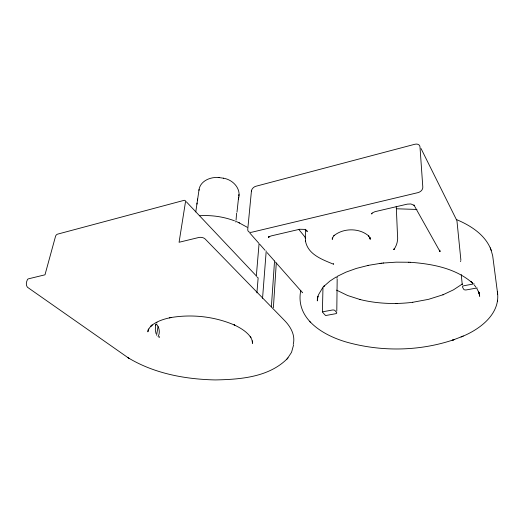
<?xml version="1.0" encoding="UTF-8"?>
<svg xmlns="http://www.w3.org/2000/svg" width="524" height="524" viewBox="0 0 524 524"><rect width="100%" height="100%" fill="white"/><g stroke="black" fill="none" stroke-linecap="round" stroke-linejoin="round"><path stroke-width="0.79" d="M305.289 237.595L305.59 241.551M336.794 311.086L337.181 278.847M322.384 311.859L332.334 310.025A2.057 0.996 1.5 0 1 335.033 310.608L336.611 312.474A2.05 0.989 1.4 0 1 335.511 313.745L325.62 315.546A81.056 39.994 -1.2 0 1 322.384 311.859L322.994 287.087M238.59 197.397L238.407 199.022C241.721 188.895 232.983 179.634 223.368 178.193M332.314 237.889L332.275 239.403L332.937 237.149L334.377 235.224L333.88 235.741C343.456 227.796 359.719 227.802 368.994 236.226L368.483 235.689L370.186 238.748L369.859 237.575L370.206 239.33L370.173 237.804M393.989 249.516L394.009 248.88L393.858 249.627C396.72 245.573 398.188 240.549 397.519 235.59L396.249 206.292M317.433 296.741L317.315 300.887L317.944 296.198L317.61 297.462L318.533 294.691L322.588 287.866M305.263 238.158L305.636 229.27M300.809 290.257C294.776 319.692 324.88 336.356 348.722 342.709C383.195 351.931 420.661 351.093 454.452 339.486L452.179 340.338L461.88 336.618M273.39 307.667L276.279 263.061M271.38 306.763L274.55 260.926M262.544 298.339L266.212 251.009M256.911 292.857L258.103 278.427A1.939 1.441 -43.8 0 0 257.14 277.111M256.282 276.534L259.079 243.516M252.542 341.569L252.385 343.416L252.332 340.908L252.529 342.414L251.756 339.421L250.21 336.48L250.937 337.587C246.863 331.646 240.437 327.86 234.045 324.854L234.824 325.208C214.82 316.522 192.157 313.968 170.68 317.596L171.525 317.433L169.501 317.826L170.372 317.655C163.324 319.175 156.073 321.454 150.624 326.373L152.176 324.965L149.72 327.572L148.187 330.153M238.734 196.074L238.905 194.43M236.992 212.174L238.472 198.419M461.048 336.971C479.427 329.793 501.173 313.856 497.335 291.462L492.684 255.771L491.001 249.745M497.453 301.208L497.551 300.265M293.538 345.1L291.541 352.311L287.604 358.292M236.062 219.942L236.612 213.255M198.943 190.369C199.827 181.16 210.176 176.798 218.403 177.531M195.773 211.919L199.081 189.459M196.919 204.111L197.076 203.057M197.515 200.057L197.672 199.015M235.741 221.993L235.911 220.958M156.584 335.268L158.012 326.616M148.266 329.478L147.86 331.836L148.698 328.889M155.733 324.867L155.307 329.747L155.982 333.546M371.889 213.261L371.713 214.034L372.348 212.868L375.007 211.67L407.299 204.131L410.901 203.96L414.491 205.513L413.927 205.008L439.931 251.422L439.793 250.144M155.654 325.227L155.949 324.31M460.524 261.614L460.773 260.847M268.786 236.92L268.563 237.588L269.179 236.593L268.661 237.084L270.987 235.957L299.715 229.25L304.379 229.381L306.795 230.632L306.357 230.121L307.188 231.687L307.038 230.914M128.426 357.951C154.429 373.579 185.293 379.297 215.298 379.926C240.084 379.461 268.609 377.306 287.132 358.835M286.759 359.268L287.977 357.859M323.701 286.53L324.297 285.868L323.367 286.903M323.989 286.242L329.878 281.093L336.277 276.908M462.391 283.969L453.45 289.851L442.924 294.802L443.645 294.567L428.481 299.348L412.591 302.309M337.286 276.338L346.095 272.1L356.294 268.439L368.162 265.406L367.612 265.478L380.352 263.376M156.794 322.902L157.069 322.797M462.41 336.382L463.268 336.015M474.174 283.844L464.126 285.698A2.266 1.12 -4 0 0 462.528 287.159L463.688 289.255A2.253 1.107 -4 0 0 466.432 289.896L477.168 287.945M412.788 302.283C395.731 304.444 376.723 303.802 359.444 299.361L360.034 299.518L347.615 295.51L336.552 290.126M380.044 263.408L381.976 263.179M381.701 263.212L383.607 262.996M383.365 263.028L396.183 262.157L409.015 262.249M199.703 215.744C211.493 214.978 223.466 216.667 234.529 220.833M396.819 208.794L416.98 209.449M158.798 337.004L159.584 337.024L159.027 336.998M219.143 177.577L223.532 178.232M408.753 262.236L410.606 262.327M218.246 177.525L219.248 177.577M410.318 262.308L411.871 262.4C433.296 264.103 456.266 268.563 472.786 283.314L471.004 281.637L472.379 282.967M456.299 219.491C470.283 225.353 484.759 234.372 490.693 248.998L490.287 247.924L491.289 250.498M236.599 221.659L239.619 223.014M238.61 222.543L247.256 227.285M293.23 344.399A94.13 42.28 6.3 0 0 284.48 320.426L205.159 238.99A4.696 2.574 7.6 0 0 198.734 237.503L179.077 242.271L185.522 201.655A2.234 1.441 -42.7 0 0 183.911 200.384L57.633 234.13A2.103 1.205 -47.4 0 0 55.557 236.252L44.985 274.812L28.768 278.748A4.389 2.004 12.7 0 0 27.32 279.921C25.912 282.757 25.604 286.929 29.062 288.377L128.301 357.872M127.607 357.44L129.107 358.377M305.577 237.758L299.053 229.735M309.501 321.278L310.699 322.542M186.328 201.779L255.902 275.46M249.883 233.108L258.679 243.071M259.76 244.295L265.079 250.315M267.168 252.686L274.353 260.828M275.362 261.967L301.929 292.051M474.24 284.997L475.923 287.152M456.352 219.72L456.705 220.185M476.919 288.672L478.864 292.543L479.683 296.315L479.486 294.573M302.256 292.189L302.558 292.785M421.047 148.547L456.365 219.543M478.949 292.752L478.602 291.901L479.25 293.584L478.425 291.285L479.25 293.584M333.349 263.598L333.69 264.279C322.673 259.694 307.863 254.664 305.479 240.981M456.941 220.722L460.884 260.12M497.335 291.462L497.676 294.239M461.258 274.596L462.279 284.905M156.087 323.976A7.159 4.009 80.8 0 1 159.132 329.904A7.159 4.009 80.8 0 1 158.012 336.421M337.05 276.823A1.985 1.035 1.2 0 1 336.598 277.949M251.435 191.024L247.747 229.296A4.86 3.426 -41 0 0 251.658 232.256L417.923 192.642A5.417 4.054 -27.2 0 0 422.816 187.192L419.986 146.831A5.22 3.727 -27.1 0 0 414.779 144.277L255.909 186.256A4.683 3.19 -39 0 0 251.435 191.024M397.519 303.455L396 303.455L397.519 303.455M439.931 251.422L439.702 250.714L439.898 251.428"/></g></svg>
